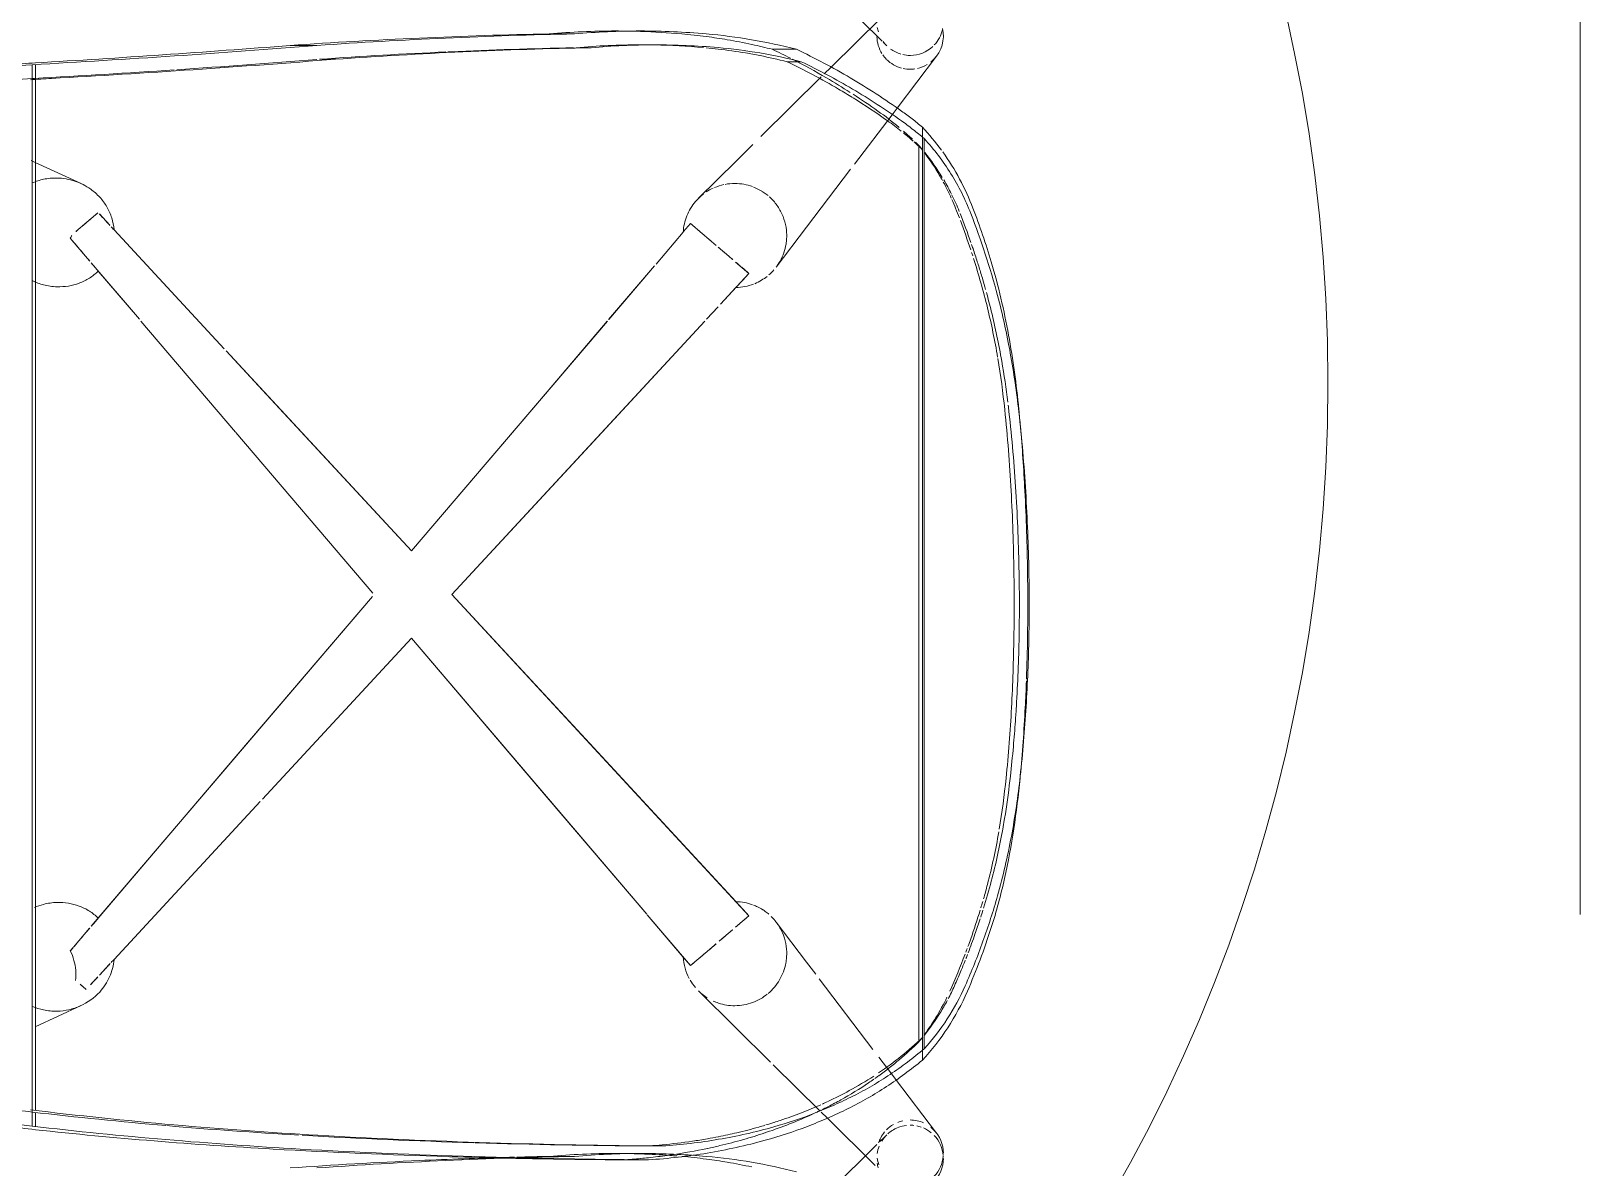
# Model space of a CAD drawing. Header units: millimetres. Extents: x 98018 to 155899, y -1987 to 21700.
# Drawn here: x 106651 to 107210, y 18665 to 19075 of the extents above; entities that cross this region are included whole.
import ezdxf

# ---------------------------------------------------------------- set-up
doc = ezdxf.new("R2010")
doc.units = ezdxf.units.MM
doc.linetypes.add('Осевая', pattern=[3175, 635, -476.25, 1587.5, -476.25])
doc.layers.add('I-FURN-1', color=7, linetype='Continuous', lineweight=9, true_color=0xf0f0f0)
doc.layers.add('Оси', color=7, linetype='Continuous', lineweight=9)
doc.layers.add('Оси-2', color=7, linetype='Осевая', lineweight=9)

# ---------------------------------------------------------------- blocks, each defined once
blk = doc.blocks.new('Chair_IconsOfDenmark_NamNam_WoodChair - 1_186-V21-План разверток пом_ 2_49_ Этаж 2')
at = {"layer": 'I-FURN-1'}
for p, q in [((4.92, -168.11), (24.55, -148.24)), ((3.26, -169.79), (4.57, -168.47))]:
    blk.add_line(p, q, dxfattribs=at)
for start, end in [(99.0915, 107.175), (143.8709, 163.8087), (135, 135.3477), (125.681, 135), (167.121, 180), (180.6138, 223.1749), (226.6003, 256.8127)]:
    blk.add_arc((11.8, -178.23), 12, start, end, dxfattribs=at)
blk = doc.blocks.new('Chair_IconsOfDenmark_NamNam_WoodChair - 1_186-V22-План разверток пом_ 2_49_ Этаж 2')
at = {"layer": 'I-FURN-1'}
for p, q in [((26.55, 137.42), (21.45, 137.42)), ((27.39, 138.6), (21.57, 138.6)), ((64.5, 137.42), (27.27, 137.42)), ((399.17, 138.6), (27.39, 138.6)), ((399.17, 138.6), (27.39, 138.6)), ((65.08, 120.97), (57.42, 137.52)), ((118.21, 137.42), (64.5, 137.42)), ((362.23, 137.42), (118.31, 137.42)), ((369.31, 137.49), (361.65, 120.97)), ((399.24, 137.42), (362.23, 137.42)), ((370, 139), (369.31, 137.49)), ((404.56, 138.6), (399.17, 138.6)), ((404.63, 137.42), (399.24, 137.42)), ((399.54, 138.6), (399.58, 137.79)), ((84.8, 124.86), (86.02, 123.82)), ((86.14, 123.72), (92.98, 117.88)), ((333.75, 117.88), (341.94, 124.86)), ((70.9, 119.13), (72.78, 121.34)), ((75.41, 114.95), (72.57, 117.58)), ((344.32, 122.88), (351.06, 114.98)), ((80.13, 110.58), (76.04, 114.37)), ((93.69, 117.28), (212.68, 15.79)), ((312.69, 99.92), (333.04, 117.28)), ((312.72, 99.94), (330.08, 114.75)), ((350.69, 114.37), (346.6, 110.58)), ((138.74, 56.32), (81.75, 109.08)), ((138.73, 56.32), (81.75, 109.08)), ((344.98, 109.08), (302, 69.28)), ((344.98, 109.08), (302.02, 69.3)), ((271.99, 65.2), (312.06, 99.38)), ((271.99, 65.2), (312.04, 99.36)), ((301.3, 68.64), (229.1, 1.78)), ((213.87, 15.63), (271.83, 65.07)), ((213.87, 15.63), (271.83, 65.07)), ((197.64, 1.78), (139.59, 55.53)), ((197.64, 1.78), (139.59, 55.53)), ((411.49, 35.83), (411.49, 45.54)), ((406.53, 34.89), (406.53, 29.21)), ((98.01, -83.19), (197.64, 1.78)), ((140.17, -47.23), (197.64, 1.78)), ((229.1, 1.78), (312.04, -68.96)), ((213.37, -12.78), (97.48, -120.08)), ((312.04, -104.14), (213.37, -12.78)), ((98.02, -83.18), (140.17, -47.23)), ((415.68, -57.14), (415.68, -48.01)), ((410.69, -57.74), (410.69, -63.09)), ((312.58, -69.43), (331.95, -85.95)), ((312.6, -69.44), (331.96, -85.96)), ((9.43, -80.92), (9.43, -74.85)), ((9.43, -83.83), (9.43, -81.04)), ((14.43, -83.49), (14.43, -88.75)), ((79.49, -98.99), (97.83, -83.35)), ((82.6, -96.34), (97.84, -83.34)), ((411.72, -86.33), (411.72, -81.07)), ((332.63, -86.53), (344.14, -96.34)), ((332.64, -86.53), (344.14, -96.34)), ((82.6, -96.34), (79.49, -98.99)), ((84.6, -104.98), (79.49, -98.99)), ((347.24, -98.99), (339.38, -108.2)), ((344.14, -96.34), (344.32, -96.5)), ((344.32, -96.5), (347.24, -98.99)), ((344.32, -96.5), (347.24, -98.99)), ((56.98, -115.41), (70.38, -101.85)), ((87.35, -108.2), (84.72, -105.12)), ((317.23, -108.95), (312.71, -104.76)), ((317.23, -108.95), (312.71, -104.77)), ((356.35, -101.85), (369.75, -115.41)), ((92.44, -114.16), (88.4, -109.43)), ((329.25, -120.08), (318.21, -109.85)), ((324.16, -115.36), (318.21, -109.85)), ((338.75, -108.94), (335.48, -112.77)), ((44.66, -127.88), (56.98, -115.41)), ((97.48, -120.08), (93.38, -115.27)), ((100.03, -117.72), (102.58, -115.36)), ((333.35, -115.27), (329.25, -120.08)), ((335.45, -112.81), (334.29, -114.16)), ((369.75, -115.41), (375.76, -121.5)), ((96.97, -119.48), (97.23, -119.79)), ((97.23, -119.79), (97.48, -120.08)), ((97.48, -120.08), (99.78, -117.95)), ((329.76, -119.48), (329.25, -120.08)), ((378.63, -124.4), (400.15, -146.18)), ((410.11, -137.17), (410.11, -128.47)), ((27.16, -145.6), (43.76, -128.8)), ((80.77, -140.87), (95.23, -129.88)), ((345.97, -140.87), (331.5, -129.88)), ((405.64, -133.81), (405.64, -138.92)), ((76.42, -144.17), (80.77, -140.87)), ((366.85, -156.75), (345.97, -140.87)), ((7.38, -165.63), (24.55, -148.24)), ((24.55, -148.24), (26.59, -146.18)), ((49.25, -164.83), (74.76, -145.44)), ((401.2, -147.25), (403.53, -149.6)), ((403.53, -149.6), (421.5, -167.8)), ((386.52, -171.7), (368.7, -158.16)), ((40.78, -171.26), (46.5, -166.92)), ((19.06, -187.78), (38.53, -172.98)), ((38.53, -172.98), (40.78, -171.26)), ((388.88, -173.5), (386.52, -171.7)), ((407.67, -187.78), (388.88, -173.5)), ((49.02, -182.64), (45.37, -182.64)), ((378.43, -182.64), (49.02, -182.64)), ((377.89, -183.3), (49.5, -183.3)), ((375.46, -181.38), (52, -181.38)), ((373.69, -182.64), (53.45, -182.64)), ((382.02, -182.64), (378.43, -182.64))]:
    blk.add_line(p, q, dxfattribs=at)
at = {"layer": 'I-FURN-1', "flags": 128}
for points in [[(96.65, 114.75), (154.9, 65.07), (212.68, 15.79)], [(301.32, 68.66), (287.14, 55.53), (229.1, 1.78)], [(229.1, 1.78), (286.56, -47.23), (312.02, -68.95)], [(213.37, -12.78), (158.02, -64.03), (102.58, -115.36)], [(312.03, -104.13), (268.71, -64.03), (213.37, -12.78)], [(329.25, -120.08), (326.7, -117.72), (324.16, -115.36)]]:
    blk.add_lwpolyline(points, dxfattribs=at)
at = {"layer": 'I-FURN-1'}
for centre, radius, start, end in [((76.28, 141.71), 18.88, 274.638, 296.819), ((350.45, 141.71), 18.88, 243.181, 245.0964), ((350.45, 141.71), 18.88, 245.0964, 247.0118), ((76.28, 141.71), 18.88, 263.5474, 274.638), ((11.8, -178.23), 12, 98.3213, 110.362), ((11.8, -178.23), 12, 62.3372, 71.5639), ((11.8, -178.23), 12, 50.1832, 62.3372), ((414.93, -178.23), 12, 106.847, 122.0077), ((414.93, -178.23), 12, 91.4001, 106.4409), ((11.8, -178.23), 12, 30.0882, 45), ((414.93, -178.23), 12, 135, 165.2052), ((414.93, -178.23), 12, 124.3954, 134.3064), ((11.8, -178.23), 12, 336.054, 0), ((11.8, -178.23), 12, 12.9003, 21.6841), ((414.93, -178.23), 12, 168.1903, 180), ((414.93, -178.23), 12, 180, 187.9321), ((414.93, -178.23), 12, 192.635, 210.5819), ((11.8, -178.23), 12, 226.3542, 265.061), ((11.8, -178.23), 12, 270, 315), ((11.8, -178.23), 12, 315, 321.5101), ((414.93, -178.23), 12, 218.3184, 225), ((414.93, -178.23), 12, 225, 283.1873)]:
    blk.add_arc(centre, radius, start, end, dxfattribs=at)
for points, knots in [([(404.56, 138.6), (404.19, 144.85), (403.21, 156.01), (400.82, 169.86), (398.97, 176.25), (397.95, 178.82)], [0, 0, 0, 0, 0.4, 0.7, 1, 1, 1, 1]), ([(397.84, 156.79), (398.03, 155.34), (398.75, 149.42), (399.26, 143.2), (399.54, 138.6)], [0.6, 0.6, 0.6, 0.6, 0.7, 1, 1, 1, 1]), ([(63.07, 129.63), (63.04, 131.28), (63.32, 134.31), (64.24, 137.21), (64.8, 138.53)], [-1, -1, -1, -1, -0.5, -0.0641248, -0.0641248, -0.0641248, -0.0641248]), ([(100.45, 137.82), (100.93, 136.74), (101.85, 134.09), (102.25, 131.3), (102.3, 129.63)], [-0.8567793, -0.8567793, -0.8567793, -0.8567793, -0.5, 0, 0, 0, 0]), ([(324.43, 129.63), (324.48, 131.3), (324.92, 134.37), (326, 137.28), (326.65, 138.61)], [-1, -1, -1, -1, -0.5, -0.0551642, -0.0551642, -0.0551642, -0.0551642]), ([(361.89, 138.61), (362.48, 137.27), (363.41, 134.34), (363.69, 131.28), (363.66, 129.63)], [-0.9451256, -0.9451256, -0.9451256, -0.9451256, -0.5, 0, 0, 0, 0]), ([(81.75, 109.08), (79.53, 109.26), (75.29, 110.34), (69.12, 114.41), (65.28, 119.82), (63.45, 125.33), (63.11, 128.17), (63.07, 129.63)], [-1, -1, -1, -1, -0.785714, -0.571429, -0.285714, -0.142857, 0, 0, 0, 0]), ([(363.66, 129.63), (363.61, 127.45), (362.87, 123.18), (360.23, 117.96), (356.86, 114.14), (353.34, 111.54), (349.31, 109.74), (346.46, 109.2), (344.98, 109.08)], [-1, -1, -1, -1, -0.785714, -0.571429, -0.428571, -0.285714, -0.142857, 0, 0, 0, 0]), ([(344.42, 122.76), (344.59, 122.56), (345.01, 122.07), (345.41, 121.6), (345.65, 121.32)], [0.1195414, 0.1195414, 0.1195414, 0.1195414, 0.1666667, 0.2385399, 0.2385399, 0.2385399, 0.2385399]), ([(346.55, 120.27), (347.05, 119.68), (347.83, 118.76), (348.53, 117.95), (348.81, 117.62)], [0.3333333, 0.3333333, 0.3333333, 0.3333333, 0.5, 0.6189484, 0.6189484, 0.6189484, 0.6189484]), ([(349.14, 117.23), (349.53, 116.78), (350.21, 115.97), (350.81, 115.27), (351.07, 114.96)], [0.6666667, 0.6666667, 0.6666667, 0.6666667, 0.8333333, 0.9788083, 0.9788083, 0.9788083, 0.9788083]), ([(13.31, 41.87), (12.14, 21.01), (10.92, -7), (10.17, -35.08), (10.02, -42.19)], [0, 0, 0, 0, 0.5, 0.6695095, 0.6695095, 0.6695095, 0.6695095]), ([(9.43, -83.83), (9.88, -90.96), (11.51, -105.09), (15.72, -124.26), (20.42, -138.7), (24.46, -148.56), (27.85, -155.85), (31.61, -162.95), (37.18, -172.03), (41.93, -178.49), (45.37, -182.64)], [0, 0, 0, 0, 0.2, 0.4, 0.55, 0.625, 0.7, 0.775, 0.85, 1, 1, 1, 1]), ([(14.43, -88.75), (14.88, -95.59), (16.48, -109.14), (20.59, -127.52), (25.18, -141.35), (29.13, -150.8), (32.43, -157.77), (36.1, -164.55), (41.52, -173.21), (46.16, -179.36), (49.5, -183.3)], [0, 0, 0, 0, 0.2, 0.4, 0.55, 0.625, 0.7, 0.775, 0.85, 1, 1, 1, 1]), ([(17.02, -105.05), (16.71, -103.27), (15.83, -97.87), (15.18, -92.44), (14.85, -88.78)], [0.8000649, 0.8000649, 0.8000649, 0.8000649, 0.85, 0.9512447, 0.9512447, 0.9512447, 0.9512447]), ([(13.52, -104.99), (12.64, -100.79), (11.78, -95.99), (11.09, -91.16), (11.01, -90.59)], [0.7399248, 0.7399248, 0.7399248, 0.7399248, 0.85, 0.8649555, 0.8649555, 0.8649555, 0.8649555]), ([(347.24, -98.99), (346.93, -99.35), (346.46, -99.9), (345.81, -100.66), (345.47, -101.07), (345.16, -101.43), (344.89, -101.74), (344.68, -101.99), (344.47, -102.24), (344.18, -102.57), (343.81, -103.01), (343.39, -103.5), (343.05, -103.89), (342.87, -104.1), (342.77, -104.23), (342.71, -104.29), (342.68, -104.33)], [0, 0, 0, 0, 0.1428571, 0.1785714, 0.2142857, 0.25, 0.2678571, 0.2857143, 0.3035714, 0.3214286, 0.3571429, 0.3928571, 0.4107143, 0.4196429, 0.4241071, 0.4285714, 0.4285714, 0.4285714, 0.4285714]), ([(344.14, -96.34), (346.18, -96.47), (350.13, -97.35), (354.82, -100.17), (357.14, -102.63), (357.95, -103.7)], [-1, -1, -1, -1, -0.7857143, -0.5714286, -0.4285714, -0.4285714, -0.4285714, -0.4285714]), ([(19.15, -125.83), (18.29, -123.26), (16.62, -117.88), (14.83, -110.94), (13.86, -106.6), (13.55, -105.11)], [0.555518, 0.555518, 0.555518, 0.555518, 0.625, 0.7, 0.7389255, 0.7389255, 0.7389255, 0.7389255]), ([(67.92, -104.94), (68.19, -104.52), (68.94, -103.43), (69.81, -102.43), (70.38, -101.85)], [-0.6249365, -0.6249365, -0.6249365, -0.6249365, -0.5714286, -0.4849828, -0.4849828, -0.4849828, -0.4849828]), ([(82.05, -101.98), (82.12, -102.06), (82.26, -102.23), (82.54, -102.56), (82.84, -102.91), (83.17, -103.29), (83.43, -103.6), (83.67, -103.88), (83.85, -104.09), (83.95, -104.21), (84.01, -104.28), (84.03, -104.31)], [-0.7142857, -0.7142857, -0.7142857, -0.7142857, -0.6964286, -0.6785714, -0.6428571, -0.625, -0.6071429, -0.5892857, -0.5803571, -0.5758929, -0.5714286, -0.5714286, -0.5714286, -0.5714286]), ([(84.61, -104.98), (84.64, -105.03), (84.8, -105.21), (85.09, -105.55), (85.61, -106.16), (86.32, -106.99), (86.97, -107.76), (87.33, -108.17)], [-0.5414624, -0.5414624, -0.5414624, -0.5414624, -0.5357143, -0.5178571, -0.5, -0.4642857, -0.4285714, -0.4285714, -0.4285714, -0.4285714]), ([(342.4, -104.66), (342.38, -104.68), (342.24, -104.84), (341.98, -105.15), (341.6, -105.59), (341.07, -106.22), (340.33, -107.08), (339.68, -107.85), (339.32, -108.27)], [0.443466, 0.443466, 0.443466, 0.443466, 0.4464286, 0.4642857, 0.4821429, 0.5, 0.5357143, 0.5714286, 0.5714286, 0.5714286, 0.5714286]), ([(414.69, -104.76), (414.36, -107.27), (413.54, -112.73), (412.49, -118.16), (411.85, -121.09)], [0.2714247, 0.2714247, 0.2714247, 0.2714247, 0.5, 0.7715863, 0.7715863, 0.7715863, 0.7715863]), ([(21.89, -125.84), (21.67, -125.09), (20.69, -121.73), (19.26, -116.17), (18.22, -111.33), (17.79, -109.14)], [0.603344, 0.603344, 0.603344, 0.603344, 0.625, 0.7, 0.7617276, 0.7617276, 0.7617276, 0.7617276]), ([(65.03, -114.98), (65.02, -112.93), (65.45, -110.27), (66.44, -107.77), (66.72, -107.16)], [-1, -1, -1, -1, -0.7857143, -0.7142857, -0.7142857, -0.7142857, -0.7142857]), ([(88.32, -109.34), (88.39, -109.42), (88.68, -109.76), (89.22, -110.39), (89.93, -111.22), (90.63, -112.05), (91.31, -112.84), (91.83, -113.45), (92.21, -113.89), (92.38, -114.09), (92.46, -114.19)], [-0.3987079, -0.3987079, -0.3987079, -0.3987079, -0.3928571, -0.375, -0.3571429, -0.3392857, -0.3214286, -0.3035714, -0.2946429, -0.2857143, -0.2857143, -0.2857143, -0.2857143]), ([(410.18, -108.96), (409.8, -112.27), (409.09, -117.31), (408.17, -122.32), (407.83, -124.04)], [0.172759, 0.172759, 0.172759, 0.172759, 0.5, 0.6727908, 0.6727908, 0.6727908, 0.6727908]), ([(69.17, -126.64), (68.58, -125.9), (67.43, -124.21), (66.08, -121.36), (65.25, -118.29), (65.04, -116.11), (65.03, -114.98)], [-0.2155491, -0.2155491, -0.2155491, -0.2155491, -0.1666667, -0.1111111, -0.0555556, 0, 0, 0, 0]), ([(93.59, -115.52), (93.76, -115.71), (94.13, -116.15), (94.48, -116.56), (94.68, -116.8), (94.7, -116.81)], [-0.23819134, -0.23819134, -0.23819134, -0.23819134, -0.21428571, -0.17857143, -0.17596416, -0.17596416, -0.17596416, -0.17596416]), ([(333.14, -115.51), (332.97, -115.72), (332.58, -116.17), (332.25, -116.56), (332.07, -116.78)], [0.75997526, 0.75997526, 0.75997526, 0.75997526, 0.78571429, 0.82142857, 0.82142857, 0.82142857, 0.82142857]), ([(335.37, -112.91), (335.15, -113.16), (334.84, -113.52), (334.47, -113.96), (334.3, -114.16), (334.22, -114.25)], [0.67857143, 0.67857143, 0.67857143, 0.67857143, 0.69642857, 0.70535714, 0.71428571, 0.71428571, 0.71428571, 0.71428571]), ([(95.22, -117.42), (95.27, -117.48), (95.36, -117.59), (95.54, -117.8), (95.84, -118.15), (96.23, -118.61), (96.64, -119.09), (96.87, -119.36), (96.97, -119.48)], [-0.1428571, -0.1428571, -0.1428571, -0.1428571, -0.1339286, -0.125, -0.1071429, -0.0714286, -0.0357143, 0, 0, 0, 0]), ([(101.36, -121.71), (101.16, -122.21), (100.67, -123.33), (100.06, -124.43), (99.68, -125.03)], [-0.88888889, -0.88888889, -0.88888889, -0.88888889, -0.86111111, -0.8252385, -0.8252385, -0.8252385, -0.8252385]), ([(328.15, -126.59), (327.66, -125.97), (326.69, -124.54), (325.91, -123), (325.55, -122.15)], [-0.20736053, -0.20736053, -0.20736053, -0.20736053, -0.16666667, -0.11923029, -0.11923029, -0.11923029, -0.11923029]), ([(331.51, -117.42), (331.47, -117.48), (331.37, -117.59), (331.2, -117.8), (330.9, -118.15), (330.51, -118.6), (330.1, -119.08), (329.86, -119.36), (329.76, -119.48)], [0.8571429, 0.8571429, 0.8571429, 0.8571429, 0.8660714, 0.875, 0.8928571, 0.9285714, 0.9642857, 1, 1, 1, 1]), ([(360.42, -121.71), (360.27, -122.09), (359.83, -123.1), (359.3, -124.09), (358.92, -124.7)], [-0.88202044, -0.88202044, -0.88202044, -0.88202044, -0.86111111, -0.82498418, -0.82498418, -0.82498418, -0.82498418]), ([(26.68, -144.65), (26.38, -144.03), (24.85, -140.76), (22.29, -134.75), (20.23, -129.06), (19.25, -126.12), (19.19, -125.95)], [0.3824636, 0.3824636, 0.3824636, 0.3824636, 0.4, 0.475, 0.55, 0.5544349, 0.5544349, 0.5544349, 0.5544349]), ([(97.21, -128.14), (96.74, -128.61), (95.72, -129.53), (94.05, -130.75), (91.75, -132.06), (88.48, -133.27), (85.18, -133.73), (82.42, -133.67), (80.02, -133.36), (77.26, -132.58), (75.29, -131.66), (74.36, -131.12)], [-0.7569444, -0.7569444, -0.7569444, -0.7569444, -0.7222222, -0.6875, -0.6527778, -0.5833333, -0.5138889, -0.4791667, -0.4444444, -0.3888889, -0.3333333, -0.3333333, -0.3333333, -0.3333333]), ([(99.58, -125.19), (99.25, -125.69), (98.75, -126.4), (98.21, -127.05), (98.03, -127.25)], [-0.82195604, -0.82195604, -0.82195604, -0.82195604, -0.79166667, -0.77777778, -0.77777778, -0.77777778, -0.77777778]), ([(356.92, -127.4), (356.78, -127.55), (356.19, -128.19), (355.05, -129.26), (353.41, -130.51), (351.13, -131.87), (347.89, -133.16), (344.6, -133.7), (341.84, -133.7), (339.44, -133.45), (336.66, -132.73), (333.86, -131.5), (332.21, -130.41), (331.5, -129.87)], [-0.7671385, -0.7671385, -0.7671385, -0.7671385, -0.7569444, -0.7222222, -0.6875, -0.6527778, -0.5833333, -0.5138889, -0.4791667, -0.4444444, -0.3888889, -0.3333333, -0.2878236, -0.2878236, -0.2878236, -0.2878236]), ([(358.86, -124.8), (358.54, -125.33), (358.03, -126.06), (357.49, -126.74), (357.32, -126.94)], [-0.82294679, -0.82294679, -0.82294679, -0.82294679, -0.79166667, -0.77777778, -0.77777778, -0.77777778, -0.77777778]), ([(29.3, -145.97), (28.28, -143.69), (26.26, -138.88), (24.24, -133.2), (23.15, -129.87), (22.91, -129.12)], [0.4058231, 0.4058231, 0.4058231, 0.4058231, 0.475, 0.55, 0.5716925, 0.5716925, 0.5716925, 0.5716925]), ([(405.64, -133.81), (402.61, -140.15), (398.39, -148.1), (393.74, -155.79), (392.7, -157.47)], [0, 0, 0, 0, 0.5, 0.6407452, 0.6407452, 0.6407452, 0.6407452]), ([(406.53, -135.76), (404.4, -139.91), (400.54, -146.95), (396.36, -153.79), (394.55, -156.61)], [0.183317, 0.183317, 0.183317, 0.183317, 0.5, 0.7277046, 0.7277046, 0.7277046, 0.7277046]), ([(38.52, -165.19), (38.07, -164.55), (35.42, -160.69), (32.08, -155.19), (29.42, -150.19), (28.63, -148.63)], [0.1799439, 0.1799439, 0.1799439, 0.1799439, 0.2, 0.3, 0.3446744, 0.3446744, 0.3446744, 0.3446744]), ([(39.61, -165.08), (37.76, -162.23), (34.55, -156.8), (31.71, -151.17), (30.49, -148.56)], [0.2059686, 0.2059686, 0.2059686, 0.2059686, 0.3, 0.379627, 0.379627, 0.379627, 0.379627]), ([(379.97, -175.81), (379.77, -176.06), (378.79, -177.26), (377.79, -178.44), (376.97, -179.36)], [0.4417925, 0.4417925, 0.4417925, 0.4417925, 0.5, 0.7278432, 0.7278432, 0.7278432, 0.7278432]), ([(66.88, -191.62), (65.38, -190.81), (61.04, -188.32), (56.94, -185.43), (54.34, -183.36)], [0.2689381, 0.2689381, 0.2689381, 0.2689381, 0.5, 0.9485536, 0.9485536, 0.9485536, 0.9485536]), ([(68.1, -191.53), (65.59, -190.31), (60.99, -187.8), (56.64, -184.88), (54.66, -183.42)], [0.1097724, 0.1097724, 0.1097724, 0.1097724, 0.5, 0.8440882, 0.8440882, 0.8440882, 0.8440882]), ([(372.57, -183.61), (370, -185.52), (366.78, -187.64), (363.42, -189.54), (362.82, -189.87)], [0.1375209, 0.1375209, 0.1375209, 0.1375209, 0.5, 0.5776444, 0.5776444, 0.5776444, 0.5776444]), ([(96.33, -203.51), (94.49, -202.91), (90.38, -201.52), (86.32, -200.03), (84.09, -199.17)], [0.3547182, 0.3547182, 0.3547182, 0.3547182, 0.5, 0.6793937, 0.6793937, 0.6793937, 0.6793937]), ([(99.54, -203.52), (96.07, -202.46), (91.67, -201.02), (87.32, -199.45), (86.38, -199.11)], [0.2338208, 0.2338208, 0.2338208, 0.2338208, 0.5, 0.5734893, 0.5734893, 0.5734893, 0.5734893]), ([(338.21, -200.93), (336.64, -201.46), (333.65, -202.44), (330.65, -203.37), (329.23, -203.8)], [0.3656218, 0.3656218, 0.3656218, 0.3656218, 0.5, 0.6201493, 0.6201493, 0.6201493, 0.6201493]), ([(131.96, -212.22), (130.9, -212.04), (123.51, -210.76), (116.2, -209.17), (109.98, -207.53)], [0.4157076, 0.4157076, 0.4157076, 0.4157076, 0.5, 1, 1, 1, 1]), ([(315.64, -207.53), (309.67, -209), (298.76, -211.27), (287.72, -212.9), (282.74, -213.51)], [0, 0, 0, 0, 0.5, 0.9077977, 0.9077977, 0.9077977, 0.9077977]), ([(147.84, -217.97), (156.06, -218.76), (167.51, -219.57), (179, -220.08), (182.22, -220.2)], [0.0144057, 0.0144057, 0.0144057, 0.0144057, 0.5, 0.6883566, 0.6883566, 0.6883566, 0.6883566])]:
    blk.add_open_spline(points, degree=3, knots=knots, dxfattribs=at)
for points in [[(20.29, 137.42), (20.69, 140.9), (21.61, 147.89), (23.37, 158.13), (24.77, 164.5), (25.53, 167.51)], [(25.53, 161.18), (24.98, 158.86), (23.94, 154.02), (22.61, 146.38), (21.89, 141.18), (21.57, 138.6)], [(26.66, 138.6), (27.08, 141.9), (27.56, 145.22), (28.11, 148.49)], [(404.56, 147.17), (404.68, 145.55), (404.91, 142.29), (405.12, 139.04), (405.22, 137.42)], [(21.57, 138.6), (19.72, 122.58), (16.5, 90.43), (14.21, 58.09), (13.31, 41.87)], [(13.31, 51.62), (14.1, 65.99), (16.06, 94.68), (18.76, 123.2), (20.29, 137.42)], [(27.46, 139.28), (25.39, 122.1), (21.78, 87.61), (19.27, 52.88), (18.29, 35.47)], [(21.78, 90.35), (23.17, 106.48), (24.8, 122.57), (26.66, 138.6)], [(399.58, 131.68), (399.51, 132.94), (399.36, 135.48), (399.21, 138.01), (399.13, 139.28)], [(399.58, 137.79), (400.52, 121), (401.55, 104.18), (402.68, 87.34)], [(411.49, 35.83), (410.13, 53.01), (407.61, 87.32), (405.51, 121.53), (404.56, 138.6)], [(405.22, 137.42), (406.1, 122.16), (408.03, 91.57), (410.28, 60.89), (411.49, 45.54)], [(102.3, 129.63), (102.34, 128.25), (102.16, 125.55), (101.46, 122.91), (100.98, 121.63)], [(330.08, 114.75), (329.12, 115.76), (327.44, 117.9), (325.62, 121.59), (324.58, 125.55), (324.39, 128.25), (324.43, 129.63)], [(406.53, 29.21), (405.16, 46.34), (402.64, 80.55), (400.53, 114.66), (399.58, 131.68)], [(84.8, 124.86), (85.21, 124.51), (85.63, 124.15), (86.05, 123.8)], [(86.16, 123.7), (87.51, 122.54), (88.84, 121.41), (90.15, 120.3)], [(336.58, 120.3), (338.33, 121.79), (340.11, 123.31), (341.94, 124.86)], [(70.9, 119.13), (71.33, 119.64), (71.82, 120.21), (72.36, 120.85)], [(75.48, 114.89), (74.57, 115.73), (73.62, 116.61), (72.65, 117.51)], [(90.88, 119.68), (91.59, 119.06), (92.31, 118.46), (93.01, 117.85)], [(99.17, 117.98), (98.45, 116.83), (97.61, 115.76), (96.65, 114.75)], [(100.98, 121.63), (100.5, 120.36), (99.9, 119.13), (99.17, 117.98)], [(333.72, 117.85), (334.42, 118.46), (335.14, 119.06), (335.86, 119.68)], [(80.21, 110.5), (79.1, 111.53), (77.93, 112.61), (76.71, 113.75)], [(93.73, 117.24), (94.71, 116.4), (95.69, 115.57), (96.65, 114.75)], [(330.08, 114.75), (331.04, 115.57), (332.02, 116.4), (333, 117.24)], [(347.98, 111.86), (347.51, 111.42), (347.04, 110.98), (346.58, 110.56)], [(350.68, 114.36), (349.92, 113.65), (349.18, 112.97), (348.46, 112.3)], [(81.75, 109.08), (81.4, 109.4), (81.05, 109.73), (80.68, 110.07)], [(346.09, 110.11), (345.72, 109.76), (345.34, 109.42), (344.98, 109.08)], [(18.36, 42.46), (19.26, 58.36), (20.4, 74.22), (21.76, 90.04)], [(402.74, 86.42), (403.88, 69.61), (405.11, 52.77), (406.44, 35.91)], [(10.58, -11.49), (11.23, 9.59), (12.14, 30.63), (13.31, 51.62)], [(411.49, 45.54), (412.58, 30), (414.36, -1.13), (415.37, -32.37), (415.68, -48.01)], [(15.59, -20.73), (16.23, -0.06), (17.13, 20.58), (18.29, 41.17)], [(18.29, 35.47), (17.13, 14.85), (15.32, -26.5), (14.56, -67.98), (14.43, -88.75)], [(406.53, 34.89), (407.59, 19.72), (408.47, 4.52), (409.16, -10.7)], [(415.68, -57.14), (415.37, -41.59), (414.36, -10.55), (412.58, 20.39), (411.49, 35.83)], [(410.69, -63.09), (410.38, -47.65), (409.39, -16.83), (407.61, 13.89), (406.53, 29.21)], [(10.02, -32.89), (10.17, -26.06), (10.35, -19.23), (10.56, -12.41)], [(10.56, -12.41), (10.56, -12.1), (10.57, -11.8), (10.58, -11.49)], [(409.19, -11.35), (409.21, -11.7), (409.22, -12.05), (409.24, -12.41)], [(409.24, -12.41), (409.89, -27.14), (410.37, -41.9), (410.66, -56.69)], [(14.43, -83.49), (14.56, -62.73), (14.94, -42), (15.57, -21.31)], [(9.6, -57.03), (9.7, -49.01), (9.84, -40.99), (10.02, -32.97)], [(10.02, -42.19), (9.91, -47.14), (9.81, -52.09), (9.73, -57.05)], [(415.68, -48.01), (416.37, -55.97), (416.72, -63.94), (416.72, -71.9)], [(9.43, -74.85), (9.47, -68.96), (9.52, -63.07), (9.6, -57.18)], [(9.73, -57.16), (9.6, -65.08), (9.51, -72.99), (9.45, -80.91)], [(410.69, -57.74), (411.37, -65.4), (411.72, -73.05), (411.72, -80.71)], [(415.68, -104.67), (416.37, -96.75), (417.07, -80.9), (416.37, -65.06), (415.68, -57.14)], [(410.72, -108.91), (411.39, -101.26), (412.06, -85.98), (411.37, -70.71), (410.69, -63.09)], [(416.72, -71.9), (416.72, -74.9), (416.67, -77.9), (416.57, -80.9)], [(9.9, -80.96), (9.72, -78.93), (9.56, -76.89), (9.43, -74.85)], [(9.45, -80.91), (9.44, -81.89), (9.44, -82.86), (9.43, -83.83)], [(10.18, -83.81), (10.09, -82.89), (9.99, -81.96), (9.91, -81.04)], [(411.72, -80.71), (411.72, -82.47), (411.71, -84.23), (411.67, -85.98)], [(416.57, -80.92), (416.41, -85.88), (416.11, -90.84), (415.68, -95.8)], [(11.01, -90.59), (10.7, -88.35), (10.43, -86.12), (10.19, -83.87)], [(14.84, -88.75), (14.71, -87.23), (14.58, -85.71), (14.48, -84.19)], [(411.67, -85.99), (411.56, -91.9), (411.24, -97.8), (410.72, -103.71)], [(71.55, -100.77), (72.4, -100.04), (73.31, -99.4), (74.28, -98.83)], [(74.88, -98.5), (76.07, -97.87), (78.59, -96.86), (81.23, -96.42), (82.6, -96.34)], [(79.49, -98.99), (79.81, -99.36), (80.19, -99.8), (80.6, -100.29)], [(415.68, -95.8), (415.41, -98.78), (415.09, -101.75), (414.7, -104.7)], [(17.77, -109.07), (17.51, -107.73), (17.26, -106.39), (17.02, -105.05)], [(358.64, -104.67), (359.16, -105.46), (359.62, -106.29), (360.02, -107.15)], [(410.11, -137.17), (411.48, -131.83), (413.78, -121.08), (415.19, -110.17), (415.68, -104.67)], [(410.63, -104.68), (410.5, -106.1), (410.35, -107.52), (410.19, -108.93)], [(338.75, -108.94), (338.55, -109.18), (338.12, -109.68), (337.43, -110.48), (336.73, -111.31), (336.03, -112.13), (335.58, -112.65), (335.37, -112.91)], [(360.22, -107.61), (360.68, -108.69), (361.04, -109.83), (361.29, -110.97)], [(361.38, -111.46), (361.6, -112.61), (361.71, -113.78), (361.7, -114.98)], [(405.64, -138.92), (406.89, -133.98), (408.98, -124.04), (410.27, -113.97), (410.72, -108.91)], [(102.58, -115.36), (102.52, -117.49), (102.16, -119.5), (101.47, -121.4)], [(325.38, -121.71), (324.99, -120.71), (324.42, -118.67), (324.18, -116.48), (324.16, -115.36)], [(361.7, -114.98), (361.67, -117.23), (361.3, -119.34), (360.56, -121.34)], [(411.83, -121.19), (411.3, -123.62), (410.73, -126.05), (410.11, -128.47)], [(22.89, -129.06), (22.58, -128.1), (22.29, -127.15), (22, -126.19)], [(74.36, -131.12), (73.43, -130.57), (71.66, -129.31), (70.11, -127.78), (69.42, -126.95)], [(330.53, -129.08), (329.88, -128.52), (329.27, -127.91), (328.71, -127.26)], [(407.82, -124.1), (407.18, -127.35), (406.45, -130.58), (405.64, -133.81)], [(410.11, -128.47), (409.07, -130.68), (407.99, -132.88), (406.88, -135.06)], [(384.31, -175.1), (388.39, -169.37), (396.02, -157.61), (402.61, -145.25), (405.64, -138.92)], [(387.83, -175.13), (392.09, -169.13), (400.07, -156.81), (406.95, -143.83), (410.11, -137.17)], [(27.3, -145.94), (27.09, -145.51), (26.88, -145.08), (26.68, -144.65)], [(28.6, -148.56), (28.22, -147.82), (27.85, -147.08), (27.48, -146.33)], [(30.38, -148.34), (30.11, -147.75), (29.83, -147.15), (29.56, -146.55)], [(392.59, -157.64), (389.96, -161.86), (387.21, -166.02), (384.31, -170.09)], [(393.9, -157.64), (391.94, -160.67), (389.92, -163.66), (387.83, -166.61)], [(39.69, -166.82), (39.37, -166.38), (39.05, -165.94), (38.74, -165.5)], [(52, -181.38), (47.56, -176.82), (43.48, -172.03), (39.78, -166.95)], [(53.45, -182.64), (48.78, -177.67), (44.55, -172.43), (40.78, -166.85)], [(387.83, -166.61), (385.96, -169.24), (384, -171.78), (381.94, -174.24)], [(384.31, -170.09), (383.12, -171.77), (381.87, -173.42), (380.59, -175.04)], [(380.58, -175.83), (379.63, -176.93), (378.66, -178.01), (377.67, -179.07)], [(377.89, -183.3), (379.02, -181.98), (381.22, -179.29), (383.3, -176.51), (384.31, -175.1)], [(382.02, -182.64), (383.03, -181.42), (385.02, -178.96), (386.91, -176.42), (387.83, -175.13)], [(45.37, -182.64), (49.04, -186.07), (56.86, -192.19), (65.63, -196.88), (70.24, -198.89)], [(49.5, -183.3), (52.89, -186.4), (60.06, -191.95), (68.04, -196.26), (72.24, -198.12)], [(53.48, -182.54), (52.98, -182.16), (52.49, -181.77), (52, -181.38)], [(53.72, -182.86), (53.63, -182.79), (53.54, -182.71), (53.45, -182.64)], [(350.92, -200.11), (355.95, -198.13), (365.48, -193.38), (373.93, -186.95), (377.89, -183.3)], [(372.91, -183.52), (370.02, -185.84), (367, -187.95), (363.86, -189.85)], [(373.72, -189.54), (376.62, -187.42), (379.38, -185.13), (382.02, -182.64)], [(375.46, -181.38), (374.9, -181.84), (374.33, -182.28), (373.76, -182.72)], [(376.67, -179.71), (375.79, -180.7), (374.9, -181.68), (373.99, -182.64)], [(376.65, -180.15), (376.26, -180.56), (375.86, -180.97), (375.46, -181.38)], [(352.74, -200.92), (356.38, -199.52), (363.4, -196.32), (369.97, -192.24), (373.1, -190)], [(72.24, -194.25), (70.62, -193.52), (69.03, -192.75), (67.47, -191.93)], [(83.63, -198.08), (79.12, -196.37), (74.65, -194.52), (70.24, -192.53)], [(77.31, -196.44), (75.61, -195.73), (73.92, -195), (72.24, -194.25)], [(352.74, -194.64), (351.58, -195.1), (350.42, -195.55), (349.25, -196)], [(357.53, -193.32), (355.61, -194.28), (353.64, -195.16), (351.63, -195.98)], [(355.94, -193.29), (354.89, -193.76), (353.82, -194.21), (352.74, -194.64)], [(362.23, -190.2), (360.32, -191.23), (358.36, -192.2), (356.37, -193.1)], [(363, -190.36), (361.33, -191.35), (359.62, -192.28), (357.88, -193.15)], [(70.24, -198.89), (74, -200.52), (81.6, -203.59), (89.34, -206.28), (93.26, -207.53)], [(72.24, -198.12), (77.51, -200.44), (88.19, -204.71), (99.17, -208.22), (104.73, -209.8)], [(81.48, -198.15), (80.08, -197.59), (78.69, -197.02), (77.31, -196.44)], [(83.52, -198.95), (83.03, -198.76), (82.55, -198.57), (82.07, -198.38)], [(85.71, -198.86), (85.26, -198.7), (84.81, -198.53), (84.36, -198.36)], [(334.68, -201.1), (328.81, -202.97), (322.86, -204.65), (316.85, -206.14)], [(321.24, -209.8), (326.29, -208.46), (336.28, -205.51), (346.07, -202), (350.92, -200.11)], [(333.38, -207.53), (336.65, -206.55), (343.15, -204.46), (349.56, -202.14), (352.74, -200.92)], [(336.84, -200.4), (336.42, -200.54), (336, -200.68), (335.58, -200.81)], [(348.31, -196.36), (344.82, -197.68), (341.31, -198.92), (337.77, -200.09)], [(339.66, -200.43), (339.17, -200.6), (338.69, -200.76), (338.21, -200.93)], [(350.92, -196.26), (347.44, -197.64), (343.93, -198.95), (340.4, -200.17)], [(99.49, -204.51), (98.64, -204.25), (97.8, -203.98), (96.96, -203.71)], [(109.98, -207.53), (106.71, -206.66), (103.46, -205.74), (100.24, -204.74)], [(102.65, -204.44), (101.87, -204.21), (101.09, -203.98), (100.31, -203.75)], [(108.76, -206.14), (107.04, -205.68), (105.32, -205.21), (103.62, -204.72)], [(127.79, -210.24), (121.4, -209.13), (115.06, -207.78), (108.76, -206.14)], [(316.85, -206.14), (310.94, -207.59), (304.99, -208.8), (299.01, -209.82)], [(322.39, -205.77), (320.15, -206.38), (317.9, -206.97), (315.64, -207.53)], [(326.94, -204.48), (325.79, -204.81), (324.64, -205.14), (323.49, -205.46)], [(329.23, -203.8), (328.47, -204.03), (327.71, -204.26), (326.94, -204.48)], [(93.26, -207.53), (99.08, -209.38), (110.84, -212.53), (128.85, -215.83), (140.99, -217.31), (147.1, -217.9)], [(104.73, -209.8), (111.79, -211.79), (126.03, -215.06), (140.52, -217.16), (147.84, -217.96)], [(147.1, -212.85), (140.94, -212.22), (134.82, -211.42), (128.74, -210.4)], [(134.3, -212.6), (133.52, -212.48), (132.74, -212.35), (131.96, -212.22)], [(280.09, -212.38), (270.36, -213.42), (250.86, -214.9), (231.25, -215.54), (221.42, -215.69)], [(279.36, -217.46), (286.45, -216.67), (300.51, -214.65), (314.37, -211.62), (321.24, -209.8)], [(280.09, -217.47), (289.16, -216.59), (307.11, -214.19), (324.68, -210.1), (333.38, -207.53)], [(298.59, -209.89), (292.46, -210.92), (286.3, -211.74), (280.09, -212.38)], [(147.84, -214.42), (143.3, -213.91), (138.79, -213.31), (134.3, -212.6)], [(172.58, -214.82), (164.07, -214.36), (155.57, -213.73), (147.1, -212.85)], [(158.53, -215.49), (154.96, -215.17), (151.4, -214.82), (147.84, -214.42)], [(147.84, -217.96), (156.21, -218.89), (173, -220.3), (189.88, -220.94), (198.34, -221.1)], [(167.73, -216.22), (164.68, -216.01), (161.64, -215.77), (158.6, -215.5)], [(173.03, -216.57), (171.26, -216.46), (169.49, -216.35), (167.73, -216.22)], [(198.2, -215.69), (189.64, -215.56), (181.1, -215.28), (172.58, -214.82)], [(198.34, -217.56), (189.88, -217.4), (181.44, -217.08), (173.03, -216.57)], [(209.81, -215.78), (205.94, -215.78), (202.07, -215.75), (198.2, -215.69)], [(221.29, -217.56), (217.46, -217.63), (209.81, -217.69), (202.16, -217.63), (198.34, -217.56)], [(221.42, -215.69), (217.55, -215.75), (213.68, -215.78), (209.81, -215.78)], [(279.36, -213.91), (269.73, -215.01), (250.43, -216.64), (231.02, -217.38), (221.29, -217.56)], [(221.29, -221.1), (231.02, -220.92), (250.43, -220.18), (269.73, -218.55), (279.36, -217.46)], [(250.83, -219.64), (258.61, -219.24), (266.37, -218.71), (274.12, -218.03)], [(274.12, -218.03), (276.11, -217.85), (278.1, -217.66), (280.09, -217.47)], [(281.71, -213.64), (280.93, -213.73), (280.14, -213.82), (279.36, -213.91)], [(182.87, -220.22), (187.97, -220.41), (193.08, -220.53), (198.2, -220.61)], [(198.2, -220.61), (202.07, -220.67), (209.81, -220.73), (217.55, -220.67), (221.42, -220.61)], [(198.34, -221.1), (202.16, -221.17), (209.81, -221.24), (217.46, -221.17), (221.29, -221.1)], [(221.42, -220.61), (231.25, -220.46), (241.05, -220.15), (250.83, -219.64)]]:
    blk.add_open_spline(points, degree=3, dxfattribs=at)
blk = doc.blocks.new('Chair_IconsOfDenmark_NamNam_WoodChair - 1_186-V23-План разверток пом_ 2_49_ Этаж 2')
at = {"layer": 'I-FURN-1'}
for p, q in [((415.68, -57.14), (415.68, -48.01)), ((416.72, -81.07), (416.72, -72.07)), ((403.53, -149.6), (419.97, -166.25)), ((420.88, -167.17), (422.62, -168.93))]:
    blk.add_line(p, q, dxfattribs=at)
for start, end in [(98.2401, 106.2609), (68.5084, 81.6787), (44.6523, 58.6121), (22.8413, 42.1898), (6.284, 21.5491), (353.7596, 0), (320.4115, 336.4203), (340.7458, 348.5498), (225, 270), (274.939, 313.655)]:
    blk.add_arc((414.93, -178.23), 12, start, end, dxfattribs=at)
for points, knots in [([(411.49, 45.54), (412.58, 30), (414.08, 3.84), (415.03, -22.39), (415.32, -33.03)], [0, 0, 0, 0, 0.5, 0.8402864, 0.8402864, 0.8402864, 0.8402864]), ([(416.72, -81.07), (416.72, -81.01), (416.72, -73.03), (416.37, -65.06), (415.68, -57.14)], [0.4965614, 0.4965614, 0.4965614, 0.4965614, 0.5, 1, 1, 1, 1]), ([(414.69, -104.76), (414.36, -107.27), (413.54, -112.73), (412.49, -118.16), (411.85, -121.09)], [0.2714247, 0.2714247, 0.2714247, 0.2714247, 0.5, 0.7715863, 0.7715863, 0.7715863, 0.7715863])]:
    blk.add_open_spline(points, degree=3, knots=knots, dxfattribs=at)
for points in [[(415.68, -57.14), (415.37, -41.59), (414.36, -10.55), (412.58, 20.39), (411.49, 35.83)], [(415.32, -33.03), (415.34, -33.83), (415.37, -34.63), (415.39, -35.44)], [(415.41, -36.32), (415.51, -40.21), (415.6, -44.11), (415.68, -48.01)], [(415.68, -48.01), (416.37, -55.97), (416.72, -63.94), (416.72, -71.9)], [(416.72, -72.07), (416.72, -75.01), (416.67, -77.96), (416.57, -80.9)], [(416.72, -71.9), (416.72, -71.96), (416.72, -72.01), (416.72, -72.07)], [(415.68, -104.67), (416.29, -97.68), (416.64, -90.68), (416.71, -83.69)], [(416.46, -83.81), (416.31, -87.24), (416.1, -90.67), (415.82, -94.1)], [(416.57, -80.92), (416.54, -81.85), (416.51, -82.78), (416.47, -83.71)], [(416.71, -83.69), (416.72, -82.81), (416.72, -81.94), (416.72, -81.07)], [(415.68, -95.8), (415.41, -98.78), (415.09, -101.75), (414.7, -104.7)], [(410.11, -137.17), (411.48, -131.83), (413.78, -121.08), (415.19, -110.17), (415.68, -104.67)]]:
    blk.add_open_spline(points, degree=3, dxfattribs=at)
blk = doc.blocks.new('Баффл акустический подвесной - 1180мм-V41-План разверток пом_ 2_49_ Этаж 2')
at = {"layer": 'I-FURN-1'}
for start, end in [(360, 180), (0, 180), (180, 360), (180, 360)]:
    blk.add_arc((0, 0), 590, start, end, dxfattribs=at)

msp = doc.modelspace()

# ---------------------------------------------------------------- linework, layer by layer
at = {"layer": 'Оси'}
msp.add_line((107210, 19050), (107210, 21550), dxfattribs=at)
at = {"layer": 'Оси-2'}
msp.add_line((107210, 14470), (107210, 19050), dxfattribs=at)

# ---------------------------------------------------------------- block references
at = {"layer": 'I-FURN-1'}
msp.add_blockref('Баффл акустический подвесной - 1180мм-V41-План разверток пом_ 2_49_ Этаж 2', (106529, 18948), dxfattribs=at)
at = {"layer": 'I-FURN-1', "rotation": 90.00000000000017}
for name, p in [('Chair_IconsOfDenmark_NamNam_WoodChair - 1_186-V21-План разверток пом_ 2_49_ Этаж 2', (106790, 19066.39)), ('Chair_IconsOfDenmark_NamNam_WoodChair - 1_186-V22-План разверток пом_ 2_49_ Этаж 2', (106790, 18658.28)), ('Chair_IconsOfDenmark_NamNam_WoodChair - 1_186-V23-План разверток пом_ 2_49_ Этаж 2', (106790, 18253.28))]:
    msp.add_blockref(name, p, dxfattribs=at)

doc.saveas('drawing.dxf')
